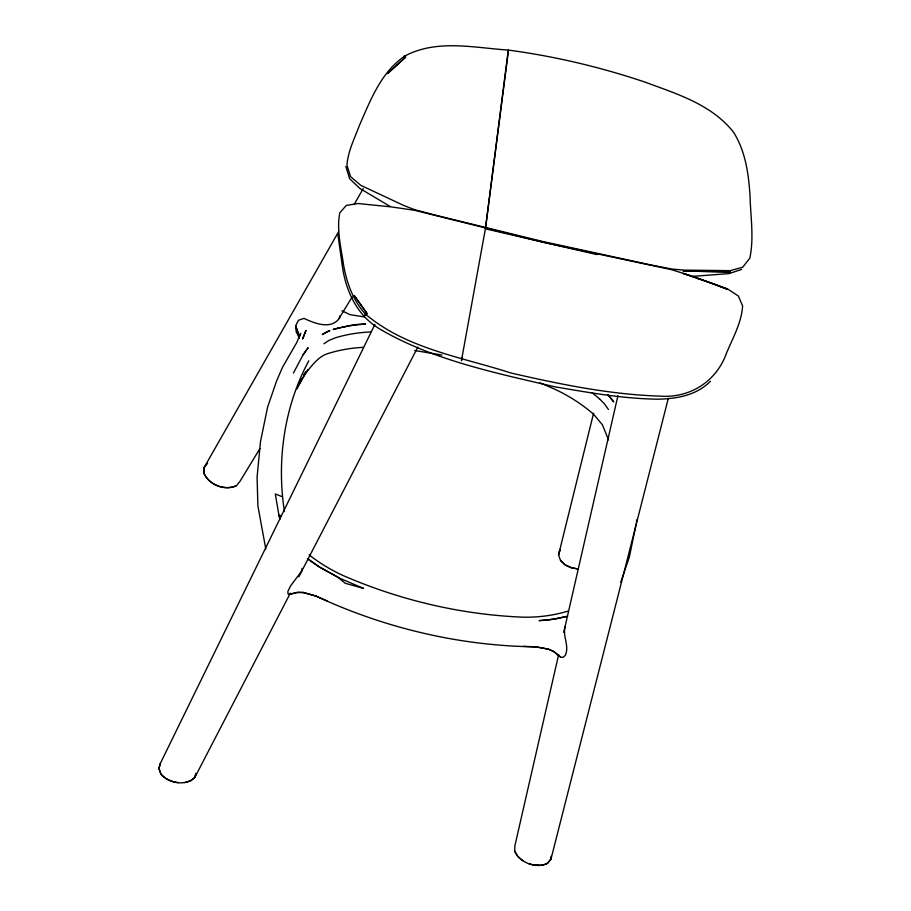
<?xml version="1.0" encoding="UTF-8"?>
<svg xmlns="http://www.w3.org/2000/svg" width="911" height="911" viewBox="0 0 911 911"><rect width="100%" height="100%" fill="white"/><g stroke="black" fill="none" stroke-linecap="round" stroke-linejoin="round"><path stroke-width="1.37" d="M668.321 398.312L550.961 859.119L547.5 863.355C536.01 868.855 519.965 862.854 514.738 851.284L514.886 845.761L558.659 654.565M550.961 859.119L551.018 856.351M302.053 568.362L301.826 570.855L290.552 585.944L287.922 591.307L287.944 593.835L289.049 594.439L298.261 592.196L303.659 592.537M636.447 522.618L636.709 519.896M508.372 51.38L485.688 226.759L508.27 50.071C473.879 47.782 436.403 38.843 404.256 56.334L403.653 56.55L405.805 56.96L387.539 73.62L405.315 57.37L404.256 56.334M462.332 357.533L461.444 360.665L485.347 229.06M636.163 524.007L629.33 557.19L620.687 582.311M340.008 315.593L339.507 318.019C331.171 330.146 314.443 323.257 303.978 318.394L298.478 320.262L295.631 325.808L296.234 331.934L299.229 337.776M565.15 626.586C562.349 636.037 569.66 645.967 565.31 655.385L563.021 657.389L560.743 657.207L553.239 651.092L548.411 649.156L535.668 646.81C459.941 646.001 384.465 628.043 315.889 596.045L315.548 595.908M563.738 632.405L617.92 395.738M593.573 413.252L558.545 554.947L560.538 560.47L565.207 564.945L571.334 567.747L577.927 568.976L571.345 567.735L565.207 564.945L560.527 560.504M160.325 763.395L158.878 768.542L160.883 774.043C168.763 783.369 185.764 786.535 194.852 777.379L195.922 773.541M184.739 782.606L190.627 780.932L194.874 777.322L195.956 773.462M374.899 324.441L160.359 763.384L158.935 768.497L160.94 773.986C165.153 779.315 171.667 781.877 178.271 782.617M417.819 347.148L298.842 576.754M194.874 777.322L290.336 593.152M293.444 373.055L303.01 354.891L307.998 347.9L303.01 354.891M308.829 360.79C284.266 406.112 276.466 460.795 284.448 511.504M300.209 381.071L301.518 378.589M296.952 388.997L306.05 371.699L303.636 375.002M338.596 231.724L204.064 467.616L203.905 473.151C208.87 484.88 224.949 491.143 236.484 485.654M354.083 204.588L363.193 188.611M365.539 314.181L364.764 315.525L367.235 313.839L354.22 295.517L366.894 313.225L365.539 314.181C406.352 348.742 461.775 357.112 511.253 373.077C560.242 384.283 609.914 394.554 660.304 396.137C690.139 398.232 716.433 381.402 726.477 353.217C732.797 337.89 741.52 322.836 742.624 305.982L738.411 296.064L727.604 288.935L694.945 277.092L671.726 269.724L542.66 242.167L414.551 210.282L391.24 206.899L358.023 203.517L346.248 205.43L339.792 212.844C336.41 230.107 341.113 247.621 343.527 264.725C346.727 282.945 353.012 300.493 365.664 314.375M259.92 448.588L239.98 481.35L236.518 485.62C224.983 491.131 208.835 484.903 203.939 473.105L204.121 467.559L207.583 463.278M297.567 386.685L307.907 369.684M338.915 318.713L352.204 296.861M550.95 859.062L547.5 863.275C541.692 866.543 534.768 865.655 528.79 863.617M303.773 375.036C311.46 367.019 317.677 355.996 329.224 353.172A139.747 112.338 21.4 0 1 363.159 347.353M404.416 56.3C380.9 72.595 370.629 99.937 359.538 125.092C354.675 138.221 348.002 151.01 346.943 165.21L350.576 176.643L360.756 185.32L403.641 205.43L414.642 209.667L437.474 215.668L542.762 241.495L649.122 264.554L671.828 269.041L683.512 270.089L730.349 270.658L742.738 267.185L749.799 258.2C754.171 237.817 750.539 216.807 750.049 196.195C748.637 174.001 745.619 151.659 733.651 132.391C711.867 104.469 676.554 93.799 644.726 82.001C600.372 67.095 554.742 56.277 508.349 50.082L508.349 50.082M710.546 381.31L709.669 382.028C695.856 395.454 676.827 398.722 658.311 399.189C623.523 398.813 589.132 392.607 554.924 386.833C495.072 372.804 431.712 359.936 378.327 328.165L377.666 327.618C356.782 314.454 346.066 290.996 342.49 267.276M323.906 343.766L329.019 340.395L335.214 337.856A139.725 112.315 21.4 0 1 370.583 331.968M741.611 269.405L728.982 273.619L693.203 276.318M567.633 616.178L555.471 619.013L539.073 620.619L548.001 620.118L566.483 616.531M289.049 594.439L296.576 592.594L303.317 592.537L315.889 596.045M523.415 646.332L536.146 646.901L548.411 649.156M364.457 316.937L349.995 314.659L341.978 310.81M536.42 864.96L538.97 865.177M414.596 350.496L441.937 355.039M596.876 254.59L485.142 228.741M281.522 515.877L278.937 515.182L275.293 493.956L281.886 496.575M303.295 592.48L315.422 595.908L327.47 601.066M694.911 277.377L683.022 273.357L713.04 283.822L696.163 277.855M539.995 382.871L554.309 388.986A139.747 112.36 21.4 0 1 593.585 414.232L602.41 424.788L608.502 439.865M548.103 649.008L554.697 652.219L560.743 657.207M389.897 206.296L359.765 188.361L349.847 178.943M522.72 860.679L517.699 856.488L514.761 851.216M599.575 398.927L604.619 404.063L608.411 409.483M299.32 336.057L295.631 325.808L299.161 336.091L298.933 338.197L300.664 333.312L296.713 342.627L282.558 367.19L276.682 380.718L267.595 407.149L260.478 441.721L257.084 477.159L257.893 505.878L265.796 549.026M345.884 166.508L349.494 178.374M280.064 518.928L278.937 515.182L279.905 518.712M342.377 266.524L337.81 233.774M309.136 554.867A139.725 112.292 21.4 0 0 342.627 575.342C399.644 600.178 461.558 614.834 523.745 617.191A139.725 112.315 21.4 0 0 567.712 611.19M591.831 392.618A139.725 112.349 21.4 0 1 599.586 398.916M305.959 330.522L302.68 338.812L305.959 330.522M560.014 549.72L558.545 554.97L560.026 549.709M325.204 332.663L322.266 334.599L329.828 330.522L325.204 332.663M338.175 328.085L333.141 329.463L349.186 325.603L365.584 323.997L356.656 324.487L338.175 328.085M730.269 271.922L683.364 271.057L730.269 271.922M363.546 588.404L345.201 583.279L337.89 577.289L318.486 566.426L307.417 558.637L320.171 567.496L340.612 578.61L363.546 588.404M727.65 289.391L714.292 284.289L727.65 289.391M611.452 398.79L607.774 394.725L613.638 401.899L611.452 398.79"/></g></svg>
